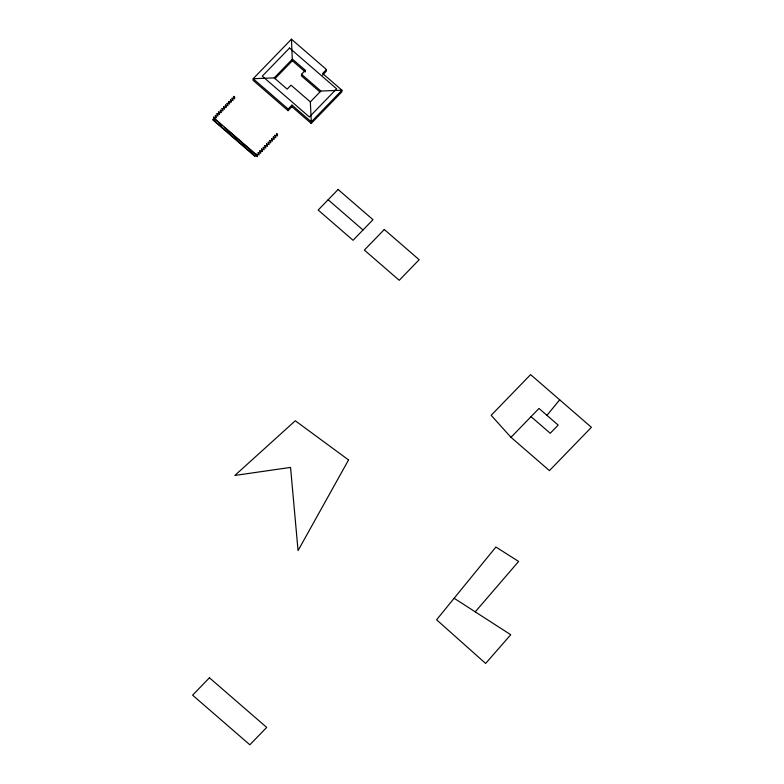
<?xml version="1.0" encoding="UTF-8"?>
<svg xmlns="http://www.w3.org/2000/svg" width="784" height="784" viewBox="0 0 784 784"><rect width="100%" height="100%" fill="white"/><g stroke="black" fill="none" stroke-linecap="round" stroke-linejoin="round"><path stroke-width="1.18" d="M322.547 75.107L326.379 71.158L326.448 69.531L291.452 39.2L253.163 78.714L253.085 80.331L288.081 110.662L288.159 109.035L291.991 105.085L311.307 121.834L311.228 123.46L291.913 106.712L291.991 105.085M274.988 78.665L292.354 60.75L291.452 39.2M288.159 109.035L253.163 78.714L274.233 77.89L292.422 59.123L305.378 70.344L301.546 74.294L301.477 75.921L319.872 91.865M305.378 70.344L305.299 71.971L292.354 60.75M546.928 415.334L559.707 399.83M475.241 611.853L518.626 561.452L495.909 547.026L436.59 619.781L485.629 663.45L510.747 634.726L454.142 598.261M326.448 69.531L322.616 73.48L341.942 90.219L341.863 91.846L311.228 123.46L311.121 121.108M288.081 110.662L291.913 106.712M310.337 101.91L320.862 91.042L341.942 90.219L311.307 121.834L310.337 101.91L291.011 85.162L287.189 89.121L274.233 77.89M511.001 437.325L491.156 415.314L530.601 374.615L591.41 427.309L549.427 470.625L511.001 437.325L538.99 408.444L558.179 425.085L550.241 433.278L531.042 416.647M301.546 74.294L320.862 91.042M328.143 199.763L363.012 229.986M216.952 121.05L214.208 118.678L212.934 119.991L254.937 156.388L256.211 155.075L224.253 127.38M218.775 122.627L222.431 125.793M213.718 117.12L213.64 118.854L214.473 119.58L214.551 117.845L213.718 117.12M215.394 115.395L215.316 117.13L216.149 117.855L216.227 116.12L215.394 115.395M217.07 113.66L216.992 115.395L217.825 116.13L217.903 114.395L217.07 113.66M218.736 111.936L218.658 113.67L219.5 114.395L219.579 112.661L218.736 111.936M220.412 110.211L220.333 111.945L221.176 112.671L221.255 110.936L220.412 110.211M222.088 108.476L222.009 110.211L222.852 110.936L222.93 109.211L222.088 108.476M223.763 106.751L223.685 108.486L224.528 109.211L224.606 107.477L223.763 106.751M225.439 105.027L225.361 106.761L226.204 107.486L226.282 105.752L225.439 105.027M227.115 103.292L227.037 105.027L227.879 105.752L227.958 104.017L227.115 103.292M228.791 101.567L228.712 103.302L229.555 104.027L229.634 102.292L228.791 101.567M230.467 99.833L230.388 101.567L231.231 102.302L231.309 100.568L230.467 99.833M232.142 98.108L232.064 99.842L232.907 100.568L232.985 98.833L232.142 98.108M233.818 96.383L233.74 98.118L234.573 98.843L234.661 97.108L233.818 96.383M256.554 154.242L256.476 155.977L257.319 156.702L257.397 154.967L256.554 154.242M258.23 152.517L258.152 154.252L258.994 154.977L259.073 153.243L258.23 152.517M259.906 150.783L259.827 152.517L260.66 153.252L260.749 151.518L259.906 150.783M261.582 149.058L261.503 150.793L262.336 151.518L262.415 149.783L261.582 149.058M263.257 147.333L263.179 149.068L264.012 149.793L264.09 148.058L263.257 147.333M264.933 145.599L264.855 147.333L265.688 148.068L265.766 146.334L264.933 145.599M266.609 143.874L266.521 145.608L267.364 146.334L267.442 144.599L266.609 143.874M268.275 142.149L268.197 143.884L269.039 144.609L269.118 142.874L268.275 142.149M269.951 140.414L269.872 142.149L270.715 142.884L270.794 141.149L269.951 140.414M271.627 138.69L271.548 140.424L272.391 141.149L272.469 139.415L271.627 138.69M273.302 136.965L273.224 138.699L274.067 139.425L274.145 137.69L273.302 136.965M274.978 135.23L274.9 136.965L275.743 137.69L275.821 135.965L274.978 135.23M276.654 133.505L276.576 135.24L277.418 135.965L277.497 134.231L276.654 133.505M348.547 459.943L298.057 550.593L290.55 467.411L234.857 475.447L295.294 420.773L348.547 459.943M214.238 118.178L212.954 119.501L254.957 155.889L256.231 154.575L214.238 118.178M289.551 48.02L262.287 76.146L309.376 116.963L336.64 88.827L289.551 48.02M338.11 189.483L318.177 210.053L353.045 240.276L372.988 219.696L338.11 189.483M384.297 229.506L364.354 250.076L399.232 280.3L419.166 259.72L384.297 229.506M209.436 677.797L192.59 695.173L249.851 744.8L266.697 727.415L209.436 677.797"/></g></svg>
